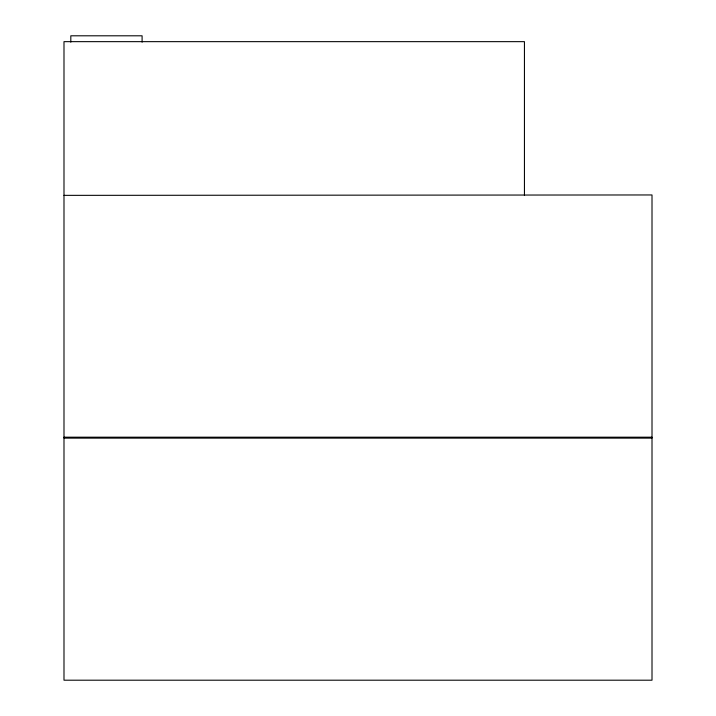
<?xml version="1.0" encoding="UTF-8"?>
<svg xmlns="http://www.w3.org/2000/svg" width="716" height="716" viewBox="0 0 716 716"><rect width="100%" height="100%" fill="white"/><g stroke="black" fill="none" stroke-linecap="round" stroke-linejoin="round"><path stroke-width="1.07" d="M63.992 195.361L652.008 194.958L652.008 680.2L63.992 680.2L63.992 41.653L524.443 41.653L524.443 195.361M63.992 437.19L652.008 437.19M63.992 437.592L652.008 437.592M63.992 437.995L652.008 437.995M142.099 42.181L142.099 35.8L70.812 35.8L70.812 42.181"/></g></svg>
